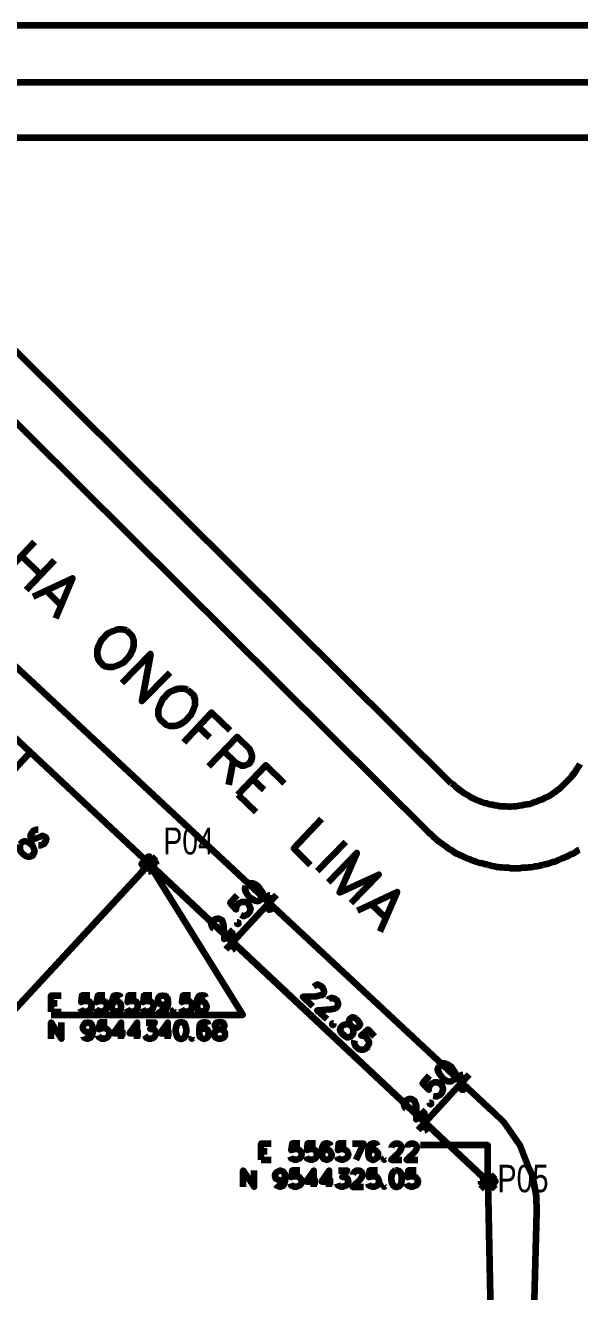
# Model space of a CAD drawing. Header units: inches. Extents: x 1 to 529, y -1 to 335.
# Drawn here: x 267 to 343.9, y 159.3 to 334.9 of the extents above; entities that cross this region are included whole.
import ezdxf

# ---------------------------------------------------------------- set-up
doc = ezdxf.new("R2010")
doc.units = ezdxf.units.IN
for name, color, linetype, lineweight in [('H', 7, 'CONTINUOUS', 100), ('P', 250, 'CONTINUOUS', 100), ('Text', 250, 'CONTINUOUS', 100)]:
    doc.layers.add(name, color=color, linetype=linetype, lineweight=lineweight)
doc.styles.get("Standard").update_dxf_attribs({"font": 'txt', "width": 0.75})

msp = doc.modelspace()

# ---------------------------------------------------------------- hatches: boundary and pattern name
at = {"layer": 'H', "linetype": 'CONTINUOUS'}
for points in [[(284.4, 217.6), (284.07, 219.6), (284.13, 217.6), (284.4, 217.6), (284.07, 219.6), (284.27, 219.6)], [(285.2, 218.73), (283.2, 218.47), (285.2, 218.53), (285.2, 218.73), (283.2, 218.47), (283.2, 218.67)], [(300.73, 214.2), (301.07, 212.27), (300.93, 214.2), (300.73, 214.2), (301.07, 212.27), (300.8, 212.2)], [(295.93, 206.8), (295.67, 208.73), (295.73, 206.73), (295.93, 206.8), (295.67, 208.73), (295.87, 208.73)], [(327.47, 189.27), (327.8, 187.27), (327.73, 189.27), (327.47, 189.27), (327.8, 187.27), (327.6, 187.27)], [(322.6, 181.73), (322.33, 183.67), (322.4, 181.67), (322.6, 181.73), (322.33, 183.67), (322.53, 183.67)], [(330.2, 174.4), (332.2, 174.67), (330.2, 174.6), (330.2, 174.4), (332.2, 174.67), (332.2, 174.47)], [(332, 173.93), (330.4, 175.13), (331.87, 173.73), (332, 173.93), (330.4, 175.13), (330.53, 175.27)]]:
    msp.add_hatch(color=252, dxfattribs=at).paths.add_polyline_path(points)

# ---------------------------------------------------------------- linework, layer by layer
at = {"layer": 'P', "color": 252, "linetype": 'CONTINUOUS'}
for points in [[(1.2, 334.87), (474.8, 334.87), (474.8, 0), (1.2, 0), (1.2, 334.87)], [(18.07, 327), (466.93, 327), (466.93, 7.87), (18.07, 7.87), (18.07, 327)], [(23.4, 31.33), (367.4, 31.33), (367.4, 319.27), (23.4, 319.27), (23.4, 31.33)], [(284.27, 218.6), (177.07, 319.13)], [(273.13, 43.4), (332, 107), (335.2, 111.27), (336.53, 114.27), (338, 170.33), (337.93, 172.53), (337.4, 175.4), (336.8, 176.67), (335.67, 179.53), (333.47, 182.73), (331.93, 184.2), (187.27, 319.13)], [(226.07, 319.13), (323, 222.93)], [(236.07, 319.13), (326.07, 229.8)], [(267.73, 234.07), (219.8, 182.13)], [(326.13, 229.8), (326.47, 229.53), (326.73, 229.33), (327, 229.07), (327.33, 228.8), (327.67, 228.6), (327.93, 228.4), (328.27, 228.2), (328.6, 228), (328.93, 227.8), (329.27, 227.67), (329.6, 227.47), (330, 227.33), (330.33, 227.2), (330.67, 227.07), (331.07, 227), (331.4, 226.87), (331.8, 226.8), (332.13, 226.73), (332.53, 226.67), (332.87, 226.6), (333.27, 226.6), (333.67, 226.6), (334, 226.53), (334.4, 226.53), (334.8, 226.6), (335.13, 226.6), (335.53, 226.67), (335.93, 226.73), (336.27, 226.8), (336.67, 226.87), (337.07, 226.93), (337.4, 227.07), (337.8, 227.2), (338.13, 227.33), (338.53, 227.47), (338.87, 227.6), (339.2, 227.8), (339.53, 227.93), (339.87, 228.13), (340.2, 228.33), (340.53, 228.6), (340.8, 228.8), (341.13, 229), (341.4, 229.27), (341.67, 229.53), (341.93, 229.8), (342.2, 230.07), (342.47, 230.33), (342.73, 230.6), (342.93, 230.87), (343.2, 231.2), (343.4, 231.47), (343.6, 231.8), (343.8, 232.13), (344, 232.47)], [(268.8, 223.33), (268.47, 223.33), (268.2, 223.2), (267.93, 222.87), (267.73, 222.6), (267.73, 222.27), (267.93, 222.13), (268.13, 222.07), (268.33, 222.07), (268.47, 222.13), (269.13, 222.4), (269.33, 222.47), (269.53, 222.47), (269.73, 222.4), (269.93, 222.2), (269.93, 221.93), (269.8, 221.6), (269.53, 221.27), (269.2, 221.13), (268.87, 221.13)], [(266.27, 221.27), (266.27, 221.07), (266.27, 220.73), (266.27, 220.53), (266.47, 220.2), (266.8, 219.87), (267.13, 219.67), (267.4, 219.6), (267.67, 219.6), (267.93, 219.67), (268.2, 220), (268.33, 220.2), (268.33, 220.53), (268.2, 220.73), (268.07, 221.07), (267.67, 221.4), (267.4, 221.6), (267.13, 221.67), (266.8, 221.67), (266.6, 221.6), (266.27, 221.27)], [(323, 222.93), (323.27, 222.73), (323.47, 222.53), (323.67, 222.33), (323.87, 222.13), (324.13, 221.93), (324.33, 221.73), (324.53, 221.6), (324.8, 221.4), (325, 221.27), (325.27, 221.07), (325.47, 220.93), (325.73, 220.73), (326, 220.6), (326.2, 220.47), (326.47, 220.27), (326.73, 220.13), (326.93, 220), (327.2, 219.87), (327.47, 219.73), (327.73, 219.67), (328, 219.53), (328.27, 219.4), (328.53, 219.27), (328.8, 219.2), (329.07, 219.07), (329.33, 219), (329.6, 218.87), (329.87, 218.8), (330.13, 218.73), (330.4, 218.67), (330.67, 218.6), (330.93, 218.53), (331.2, 218.47), (331.47, 218.4), (331.73, 218.33), (332.07, 218.27), (332.33, 218.2), (332.6, 218.2), (332.87, 218.13), (333.13, 218.13), (333.47, 218.07), (333.73, 218.07), (334, 218.07), (334.27, 218), (334.6, 218), (334.87, 218), (335.13, 218), (335.47, 218), (335.73, 218), (336, 218.07), (336.27, 218.07), (336.6, 218.07), (336.87, 218.13), (337.13, 218.13), (337.47, 218.2), (337.73, 218.27), (338, 218.27), (338.27, 218.33), (338.6, 218.4), (338.87, 218.47), (339.13, 218.53), (339.4, 218.6), (339.73, 218.67), (340, 218.8), (340.27, 218.87), (340.53, 218.93), (340.8, 219.07), (341.07, 219.2), (341.33, 219.27), (341.6, 219.4), (341.87, 219.53), (342.13, 219.6), (342.4, 219.73), (342.67, 219.87), (342.93, 220), (343.2, 220.13), (343.4, 220.27), (343.67, 220.47), (343.93, 220.6)], [(284.13, 217.6), (284.4, 217.6), (284.07, 219.6), (284.13, 217.6)], [(284.4, 217.6), (284.07, 219.6), (284.27, 219.6), (284.4, 217.6)], [(284.33, 218.67), (236.27, 166.73)], [(285.2, 218.53), (285.2, 218.73), (283.2, 218.47), (285.2, 218.53)], [(285.2, 218.73), (283.2, 218.47), (283.2, 218.67), (285.2, 218.73)], [(284.07, 218.67), (331.27, 174.4)], [(301.87, 214.27), (300.87, 213.2), (295.8, 207.73), (294.87, 206.73)], [(300.93, 214.2), (300.73, 214.2), (301.07, 212.27), (300.93, 214.2)], [(300.73, 214.2), (301.07, 212.27), (300.8, 212.2), (300.73, 214.2)], [(295.73, 206.73), (295.93, 206.8), (295.67, 208.73), (295.73, 206.73)], [(295.93, 206.8), (295.67, 208.73), (295.87, 208.73), (295.93, 206.8)], [(328.6, 189.33), (327.6, 188.27), (322.47, 182.67), (321.53, 181.67)], [(327.73, 189.27), (327.47, 189.27), (327.8, 187.27), (327.73, 189.27)], [(327.47, 189.27), (327.8, 187.27), (327.6, 187.27), (327.47, 189.27)], [(322.4, 181.67), (322.6, 181.73), (322.33, 183.67), (322.4, 181.67)], [(322.6, 181.73), (322.33, 183.67), (322.53, 183.67), (322.6, 181.73)], [(330.2, 174.6), (330.2, 174.4), (332.2, 174.67), (330.2, 174.6)], [(330.2, 174.4), (332.2, 174.67), (332.2, 174.47), (330.2, 174.4)], [(332, 173.93), (330.4, 175.13), (330.53, 175.27), (332, 173.93)], [(331.87, 173.73), (332, 173.93), (330.4, 175.13), (331.87, 173.73)], [(331.2, 174.67), (332.33, 116.67)]]:
    msp.add_lwpolyline(points, dxfattribs=at)
at = {"layer": 'P', "color": 0, "linetype": 'CONTINUOUS'}
for points in [[(331.2, 174.53), (332.33, 116.8), (265, 44.13), (56.07, 237.6), (103.73, 289.27), (236.33, 166.87), (284.27, 218.6), (331.2, 174.53)], [(268.33, 263.2), (264.47, 259.13)], [(266.47, 261.33), (269.2, 258.67)], [(271.07, 260.67), (267.13, 256.53)], [(268.13, 255.67), (273.6, 258.2), (271.2, 252.6)], [(270, 256.4), (271.93, 254.53)], [(281.13, 250.93), (280.53, 251.07), (279.8, 251.07), (279.2, 250.87), (278.47, 250.53), (277.53, 249.53), (277.2, 248.8), (277, 248.2), (277, 247.47), (277.2, 246.87), (277.93, 246.07), (278.53, 245.93), (279.27, 245.93), (279.87, 246.13), (280.67, 246.53), (281.53, 247.47), (281.93, 248.27), (282.07, 248.8), (282.07, 249.6), (281.87, 250.2), (281.13, 250.93)], [(280.47, 243.67), (284.4, 247.73), (283.2, 241.13), (287.13, 245.13)], [(289.6, 242.73), (289.07, 242.87), (288.27, 242.87), (287.67, 242.67), (287, 242.33), (286, 241.33), (285.67, 240.6), (285.47, 240), (285.47, 239.2), (285.67, 238.67), (286.47, 237.93), (287, 237.73), (287.8, 237.73), (288.4, 237.93), (289.13, 238.33), (290.07, 239.33), (290.4, 240.07), (290.6, 240.6), (290.6, 241.4), (290.4, 242), (289.6, 242.73)], [(289, 235.47), (292.87, 239.6), (295.4, 237.13)], [(291, 237.6), (292.6, 236.13)], [(292.47, 232.13), (296.4, 236.2), (298.13, 234.53), (298.47, 233.73), (298.47, 233.4), (298.33, 232.8), (298, 232.4), (297.4, 232.2), (297, 232.2), (296.27, 232.53), (294.53, 234.27)], [(295.87, 232.93), (295.2, 229.53)], [(296.53, 228.2), (300.4, 232.27), (302.93, 229.8)], [(298.53, 230.33), (300.13, 228.87)], [(296.53, 228.2), (299, 225.8)], [(308.13, 224.8), (304.27, 220.73), (306.53, 218.47)], [(311.47, 221.6), (307.53, 217.6)], [(283.2, 217.6), (285.2, 219.6)], [(283.2, 219.6), (285.2, 217.6)], [(309.07, 216.07), (313, 220.13), (310.6, 214.6), (316.07, 217.13), (312.2, 213.13)], [(270.6, 197.67), (297.2, 197.67), (284.13, 218.67)], [(284.93, 218.6), (284.93, 218.87), (284.73, 219.13), (284.53, 219.27), (284.27, 219.33), (284, 219.27), (283.8, 219.13), (283.6, 218.87), (283.6, 218.6), (283.6, 218.33), (283.8, 218.13), (284, 218), (284.27, 217.93), (284.53, 218), (284.73, 218.13), (284.93, 218.33), (284.93, 218.6)], [(297.6, 215.53), (297.47, 215.13), (297.6, 214.67), (298, 214.13), (298.27, 213.87), (298.87, 213.53), (299.33, 213.4), (299.67, 213.6), (299.87, 213.8), (300.07, 214.2), (299.93, 214.67), (299.53, 215.2), (299.27, 215.53), (298.67, 215.87), (298.2, 215.93), (297.8, 215.73), (297.6, 215.53)], [(313.13, 212.13), (318.6, 214.73), (316.2, 209.2)], [(296.4, 214.2), (295.47, 213.2), (296.27, 212.27), (296.27, 212.47), (296.4, 212.8), (296.67, 213.13), (297.07, 213.33), (297.47, 213.33), (297.8, 213.2), (298, 213), (298.2, 212.6), (298.27, 212.27), (298.07, 211.8), (297.8, 211.53), (297.4, 211.33), (297.27, 211.33), (296.93, 211.47)], [(315, 213), (316.93, 211.13)], [(293.13, 209.67), (293, 209.73), (292.87, 210.07), (292.87, 210.27), (293, 210.53), (293.33, 210.93), (293.67, 211), (293.8, 211), (294.07, 210.93), (294.33, 210.8), (294.4, 210.47), (294.53, 210), (294.6, 208.13), (295.87, 209.47)], [(296.4, 210.47), (296.4, 210.27), (296.6, 210.27), (296.6, 210.47), (296.4, 210.47)], [(270.6, 198.07), (270.6, 200.33), (272, 200.33)], [(276, 200.33), (274.87, 200.33), (274.8, 199.4), (274.87, 199.53), (275.2, 199.6), (275.53, 199.6), (275.87, 199.53), (276.07, 199.27), (276.2, 198.93), (276.2, 198.8), (276.07, 198.4), (275.87, 198.27), (275.53, 198.07), (275.2, 198.07), (274.87, 198.27), (274.8, 198.33), (274.67, 198.53)], [(278.07, 200.33), (277.07, 200.33), (276.93, 199.4), (277.07, 199.53), (277.4, 199.6), (277.67, 199.6), (278, 199.53), (278.27, 199.27), (278.33, 198.93), (278.33, 198.8), (278.27, 198.4), (278, 198.27), (277.67, 198.07), (277.4, 198.07), (277.07, 198.27), (276.93, 198.33), (276.87, 198.53)], [(280.27, 200.07), (280.13, 200.27), (279.8, 200.33), (279.6, 200.33), (279.27, 200.27), (279.13, 199.93), (278.93, 199.4), (278.93, 198.87), (279.13, 198.4), (279.27, 198.27), (279.6, 198.07), (279.73, 198.07), (280.07, 198.27), (280.27, 198.4), (280.33, 198.8), (280.33, 198.87), (280.27, 199.2), (280.07, 199.4), (279.73, 199.53), (279.6, 199.53), (279.27, 199.4), (279.13, 199.2), (278.93, 198.87)], [(282.4, 200.33), (281.33, 200.33), (281.2, 199.4), (281.33, 199.53), (281.67, 199.6), (282, 199.6), (282.33, 199.53), (282.53, 199.27), (282.6, 198.93), (282.6, 198.8), (282.53, 198.4), (282.33, 198.27), (282, 198.07), (281.67, 198.07), (281.33, 198.27), (281.2, 198.33), (281.13, 198.53)], [(284.6, 200.33), (283.47, 200.33), (283.4, 199.4), (283.47, 199.53), (283.8, 199.6), (284.13, 199.6), (284.4, 199.53), (284.67, 199.27), (284.8, 198.93), (284.8, 198.8), (284.67, 198.4), (284.4, 198.27), (284.13, 198.07), (283.8, 198.07), (283.47, 198.27), (283.4, 198.33), (283.27, 198.53)], [(286.8, 199.6), (286.67, 199.27), (286.47, 199.13), (286.13, 198.93), (286.07, 198.93), (285.73, 199.13), (285.53, 199.27), (285.47, 199.6), (285.47, 199.73), (285.53, 200.07), (285.73, 200.27), (286.07, 200.33), (286.13, 200.33), (286.47, 200.27), (286.67, 200.07), (286.8, 199.6), (286.8, 199.13), (286.67, 198.53), (286.47, 198.27), (286.13, 198.07), (286, 198.07), (285.6, 198.27), (285.53, 198.4)], [(289.93, 200.33), (288.87, 200.33), (288.73, 199.4), (288.87, 199.53), (289.2, 199.6), (289.53, 199.6), (289.8, 199.53), (290.07, 199.27), (290.13, 198.93), (290.13, 198.8), (290.07, 198.4), (289.8, 198.27), (289.53, 198.07), (289.2, 198.07), (288.87, 198.27), (288.73, 198.33), (288.67, 198.53)], [(292.07, 200.07), (292, 200.27), (291.6, 200.33), (291.47, 200.33), (291.13, 200.27), (290.93, 199.93), (290.8, 199.4), (290.8, 198.87), (290.93, 198.4), (291.13, 198.27), (291.47, 198.07), (291.53, 198.07), (291.87, 198.27), (292.07, 198.4), (292.2, 198.8), (292.2, 198.87), (292.07, 199.2), (291.87, 199.4), (291.53, 199.53), (291.47, 199.53), (291.13, 199.4), (290.93, 199.2), (290.8, 198.87)], [(307.07, 201.6), (307.2, 201.67), (307.47, 201.87), (307.67, 201.87), (307.93, 201.73), (308.33, 201.33), (308.4, 201.07), (308.47, 200.87), (308.4, 200.6), (308.2, 200.4), (307.93, 200.33), (307.4, 200.2), (305.53, 200.13), (306.87, 198.87)], [(270.6, 199.27), (271.47, 199.27)], [(309.07, 199.8), (309.13, 199.87), (309.47, 200), (309.6, 200), (309.93, 199.93), (310.33, 199.53), (310.4, 199.27), (310.4, 199.07), (310.33, 198.8), (310.13, 198.6), (309.87, 198.47), (309.4, 198.4), (307.53, 198.27), (308.87, 197.07)], [(270.6, 198.07), (272, 198.07)], [(287.67, 198.33), (287.53, 198.27), (287.67, 198.07), (287.8, 198.27)], [(312.87, 197.13), (312.47, 197.33), (312.2, 197.2), (312, 197.07), (311.93, 196.73), (312, 196.47), (312.33, 196), (312.53, 195.6), (312.53, 195.2), (312.47, 194.93), (312.2, 194.67), (311.87, 194.53), (311.67, 194.53), (311.33, 194.73), (310.93, 195.07), (310.73, 195.47), (310.73, 195.67), (310.8, 195.93), (311.07, 196.2), (311.33, 196.33), (311.73, 196.4), (312.13, 196.2), (312.6, 195.87), (312.87, 195.87), (313.2, 195.93), (313.4, 196.13), (313.47, 196.4), (313.2, 196.8), (312.87, 197.13)], [(270.6, 194.33), (270.6, 196.6), (272.07, 194.33), (272.07, 196.6)], [(276.4, 195.87), (276.27, 195.53), (276.07, 195.33), (275.73, 195.2), (275.67, 195.2), (275.33, 195.33), (275.13, 195.53), (275, 195.87), (275, 196), (275.13, 196.27), (275.33, 196.53), (275.67, 196.6), (275.73, 196.6), (276.07, 196.53), (276.27, 196.27), (276.4, 195.87), (276.4, 195.33), (276.27, 194.8), (276.07, 194.47), (275.73, 194.33), (275.53, 194.33), (275.2, 194.47), (275.13, 194.67)], [(278.4, 196.6), (277.4, 196.6), (277.2, 195.67), (277.4, 195.73), (277.67, 195.87), (278, 195.87), (278.33, 195.73), (278.53, 195.53), (278.67, 195.2), (278.67, 195), (278.53, 194.67), (278.33, 194.47), (278, 194.33), (277.67, 194.33), (277.4, 194.47), (277.2, 194.6), (277.13, 194.8)], [(280.33, 194.33), (280.33, 196.6), (279.27, 195.13), (280.93, 195.13)], [(282.53, 194.33), (282.53, 196.6), (281.47, 195.13), (283.07, 195.13)], [(283.8, 196.6), (285, 196.6), (284.33, 195.73), (284.67, 195.73), (284.87, 195.67), (285, 195.53), (285.13, 195.2), (285.13, 195), (285, 194.67), (284.8, 194.47), (284.4, 194.33), (284.13, 194.33), (283.8, 194.47), (283.73, 194.6), (283.6, 194.8)], [(286.8, 194.33), (286.8, 196.6), (285.73, 195.13), (287.33, 195.13)], [(288.53, 196.6), (288.2, 196.53), (288, 196.2), (287.87, 195.67), (287.87, 195.33), (288, 194.8), (288.2, 194.47), (288.53, 194.33), (288.73, 194.33), (289.07, 194.47), (289.27, 194.8), (289.4, 195.33), (289.4, 195.67), (289.27, 196.2), (289.07, 196.53), (288.73, 196.6), (288.53, 196.6)], [(292.4, 196.27), (292.33, 196.53), (292, 196.6), (291.8, 196.6), (291.47, 196.53), (291.2, 196.2), (291.13, 195.67), (291.13, 195.13), (291.2, 194.67), (291.47, 194.47), (291.8, 194.33), (291.87, 194.33), (292.2, 194.47), (292.4, 194.67), (292.47, 195), (292.47, 195.13), (292.4, 195.47), (292.2, 195.67), (291.87, 195.73), (291.8, 195.73), (291.47, 195.67), (291.2, 195.47), (291.13, 195.13)], [(293.8, 196.6), (293.47, 196.53), (293.33, 196.27), (293.33, 196.07), (293.47, 195.87), (293.67, 195.73), (294.13, 195.67), (294.47, 195.53), (294.67, 195.33), (294.73, 195.13), (294.73, 194.8), (294.67, 194.6), (294.53, 194.47), (294.2, 194.33), (293.8, 194.33), (293.47, 194.47), (293.33, 194.6), (293.27, 194.8), (293.27, 195.13), (293.33, 195.33), (293.6, 195.53), (293.87, 195.67), (294.33, 195.73), (294.53, 195.87), (294.67, 196.07), (294.67, 196.27), (294.53, 196.53), (294.2, 196.6), (293.8, 196.6)], [(309.8, 196.47), (309.6, 196.47), (309.6, 196.27), (309.8, 196.27), (309.8, 196.47)], [(315.47, 194.67), (314.53, 195.6), (313.6, 194.8), (313.8, 194.8), (314.2, 194.67), (314.47, 194.33), (314.67, 194), (314.67, 193.6), (314.47, 193.2), (314.33, 193), (313.93, 192.8), (313.6, 192.8), (313.2, 192.93), (312.87, 193.27), (312.73, 193.6), (312.67, 193.8), (312.73, 194.13)], [(290.13, 194.6), (290.07, 194.47), (290.13, 194.33), (290.27, 194.47)], [(324.4, 190.53), (324.2, 190.13), (324.33, 189.67), (324.73, 189.13), (325, 188.8), (325.6, 188.47), (326.07, 188.4), (326.4, 188.6), (326.6, 188.8), (326.8, 189.2), (326.67, 189.67), (326.27, 190.2), (326, 190.53), (325.4, 190.87), (324.87, 190.93), (324.53, 190.73), (324.4, 190.53)], [(323.07, 189.2), (322.13, 188.13), (323, 187.27), (323, 187.47), (323.13, 187.8), (323.4, 188.13), (323.8, 188.33), (324.2, 188.33), (324.53, 188.13), (324.73, 188), (324.93, 187.6), (324.93, 187.2), (324.8, 186.8), (324.53, 186.53), (324.13, 186.33), (323.93, 186.33), (323.67, 186.4)], [(319.8, 184.67), (319.73, 184.73), (319.6, 185.07), (319.6, 185.2), (319.73, 185.53), (320.07, 185.93), (320.33, 186), (320.53, 186), (320.8, 185.93), (321, 185.73), (321.13, 185.47), (321.27, 185), (321.27, 183.13), (322.6, 184.47)], [(323.13, 185.4), (323.13, 185.27), (323.33, 185.27), (323.33, 185.47), (323.13, 185.4)], [(299.73, 177.53), (299.73, 179.8), (301.13, 179.8)], [(305.13, 179.8), (304.07, 179.8), (303.93, 178.87), (304.07, 178.93), (304.33, 179.07), (304.67, 179.07), (305, 178.93), (305.2, 178.73), (305.33, 178.4), (305.33, 178.2), (305.2, 177.87), (305, 177.67), (304.67, 177.53), (304.33, 177.53), (304.07, 177.67), (303.93, 177.73), (303.8, 178)], [(307.27, 179.8), (306.2, 179.8), (306.07, 178.87), (306.2, 178.93), (306.53, 179.07), (306.87, 179.07), (307.2, 178.93), (307.4, 178.73), (307.47, 178.4), (307.47, 178.2), (307.4, 177.87), (307.2, 177.67), (306.87, 177.53), (306.53, 177.53), (306.2, 177.67), (306.07, 177.73), (306, 178)], [(309.4, 179.47), (309.27, 179.73), (309, 179.8), (308.8, 179.8), (308.4, 179.73), (308.27, 179.4), (308.13, 178.87), (308.13, 178.33), (308.27, 177.87), (308.4, 177.67), (308.8, 177.53), (308.87, 177.53), (309.2, 177.67), (309.4, 177.87), (309.53, 178.2), (309.53, 178.33), (309.4, 178.6), (309.2, 178.87), (308.87, 178.93), (308.8, 178.93), (308.4, 178.87), (308.27, 178.6), (308.13, 178.33)], [(311.53, 179.8), (310.47, 179.8), (310.4, 178.87), (310.47, 178.93), (310.8, 179.07), (311.13, 179.07), (311.47, 178.93), (311.67, 178.73), (311.8, 178.4), (311.8, 178.2), (311.67, 177.87), (311.47, 177.67), (311.13, 177.53), (310.8, 177.53), (310.47, 177.67), (310.4, 177.73), (310.27, 178)], [(312.4, 179.8), (313.93, 179.8), (312.87, 177.53)], [(315.87, 179.47), (315.8, 179.73), (315.47, 179.8), (315.2, 179.8), (314.93, 179.73), (314.67, 179.4), (314.6, 178.87), (314.6, 178.33), (314.67, 177.87), (314.93, 177.67), (315.2, 177.53), (315.33, 177.53), (315.6, 177.67), (315.87, 177.87), (316, 178.2), (316, 178.33), (315.87, 178.6), (315.6, 178.87), (315.33, 178.93), (315.2, 178.93), (314.93, 178.87), (314.67, 178.6), (314.6, 178.33)], [(317.87, 179.27), (317.87, 179.4), (318, 179.6), (318.13, 179.73), (318.33, 179.8), (318.73, 179.8), (319, 179.73), (319.07, 179.6), (319.2, 179.4), (319.2, 179.2), (319.07, 178.93), (318.87, 178.6), (317.8, 177.53), (319.27, 177.53)], [(320.07, 179.27), (320.07, 179.4), (320.13, 179.6), (320.27, 179.73), (320.47, 179.8), (320.93, 179.8), (321.13, 179.73), (321.27, 179.6), (321.33, 179.4), (321.33, 179.2), (321.27, 178.93), (321, 178.6), (319.93, 177.53), (321.47, 177.53)], [(331.2, 174.53), (331.2, 179.6), (321.87, 179.6)], [(299.73, 178.73), (300.6, 178.73)], [(299.73, 177.53), (301.13, 177.53)], [(316.8, 177.73), (316.73, 177.67), (316.8, 177.53), (316.93, 177.67)], [(297.27, 173.8), (297.27, 176.07), (298.8, 173.8), (298.8, 176.07)], [(303.07, 175.27), (302.93, 174.93), (302.8, 174.8), (302.4, 174.67), (302.33, 174.67), (302, 174.8), (301.8, 174.93), (301.67, 175.27), (301.67, 175.4), (301.8, 175.73), (302, 175.93), (302.33, 176.07), (302.4, 176.07), (302.8, 175.93), (302.93, 175.73), (303.07, 175.27), (303.07, 174.8), (302.93, 174.27), (302.8, 173.93), (302.4, 173.8), (302.27, 173.8), (301.93, 173.93), (301.8, 174.07)], [(305.13, 176.07), (304.07, 176.07), (303.93, 175.13), (304.07, 175.2), (304.33, 175.27), (304.67, 175.27), (305, 175.2), (305.2, 174.93), (305.33, 174.67), (305.33, 174.4), (305.2, 174.07), (305, 173.93), (304.67, 173.8), (304.33, 173.8), (304.07, 173.93), (303.93, 174), (303.8, 174.27)], [(307.07, 173.8), (307.07, 176.07), (306, 174.53), (307.6, 174.53)], [(309.2, 173.8), (309.2, 176.07), (308.13, 174.53), (309.73, 174.53)], [(310.47, 176.07), (311.67, 176.07), (311, 175.2), (311.33, 175.2), (311.53, 175.13), (311.67, 174.93), (311.8, 174.67), (311.8, 174.4), (311.67, 174.07), (311.47, 173.93), (311.13, 173.8), (310.8, 173.8), (310.47, 173.93), (310.4, 174), (310.27, 174.27)], [(312.53, 175.53), (312.53, 175.6), (312.67, 175.8), (312.73, 175.93), (312.93, 176.07), (313.4, 176.07), (313.6, 175.93), (313.73, 175.8), (313.8, 175.6), (313.8, 175.4), (313.73, 175.2), (313.53, 174.87), (312.4, 173.8), (313.93, 173.8)], [(315.87, 176.07), (314.8, 176.07), (314.67, 175.13), (314.8, 175.2), (315.13, 175.27), (315.47, 175.27), (315.8, 175.2), (316, 174.93), (316.07, 174.67), (316.07, 174.4), (316, 174.07), (315.8, 173.93), (315.47, 173.8), (315.13, 173.8), (314.8, 173.93), (314.67, 174), (314.6, 174.27)], [(318.4, 176.07), (318.13, 175.93), (317.87, 175.6), (317.8, 175.13), (317.8, 174.8), (317.87, 174.27), (318.13, 173.93), (318.4, 173.8), (318.67, 173.8), (319, 173.93), (319.2, 174.27), (319.27, 174.8), (319.27, 175.13), (319.2, 175.6), (319, 175.93), (318.67, 176.07), (318.4, 176.07)], [(321.27, 176.07), (320.13, 176.07), (320.07, 175.13), (320.13, 175.2), (320.47, 175.27), (320.8, 175.27), (321.13, 175.2), (321.33, 174.93), (321.47, 174.67), (321.47, 174.4), (321.33, 174.07), (321.13, 173.93), (320.8, 173.8), (320.47, 173.8), (320.13, 173.93), (320.07, 174), (319.93, 174.27)], [(316.8, 174), (316.73, 173.93), (316.8, 173.8), (316.93, 173.93)], [(330.2, 173.53), (332.2, 175.53)], [(330.2, 175.53), (332.2, 173.53)], [(331.93, 174.53), (331.87, 174.8), (331.73, 175.07), (331.47, 175.2), (331.2, 175.27), (330.93, 175.2), (330.73, 175.07), (330.6, 174.8), (330.53, 174.53), (330.6, 174.27), (330.73, 174.07), (330.93, 173.93), (331.2, 173.87), (331.47, 173.93), (331.73, 174.07), (331.87, 174.27), (331.93, 174.53)]]:
    msp.add_lwpolyline(points, dxfattribs=at)

# ---------------------------------------------------------------- texts
at = {"layer": 'Text', "color": 0, "linetype": 'CONTINUOUS', "width": 11.8, "attachment_point": 4}
for s, insert, char_height in [('{\\fHelvetica|b0|i0|c1|p15;P04}', (286.2, 221.73), 3.7333), ('{\\fHelvetica|b0|i0|c1|p15;P05}', (332.53, 174.93), 3.8)]:
    msp.add_mtext(s, dxfattribs=dict(at, insert=insert, char_height=char_height))

doc.saveas('drawing.dxf')
